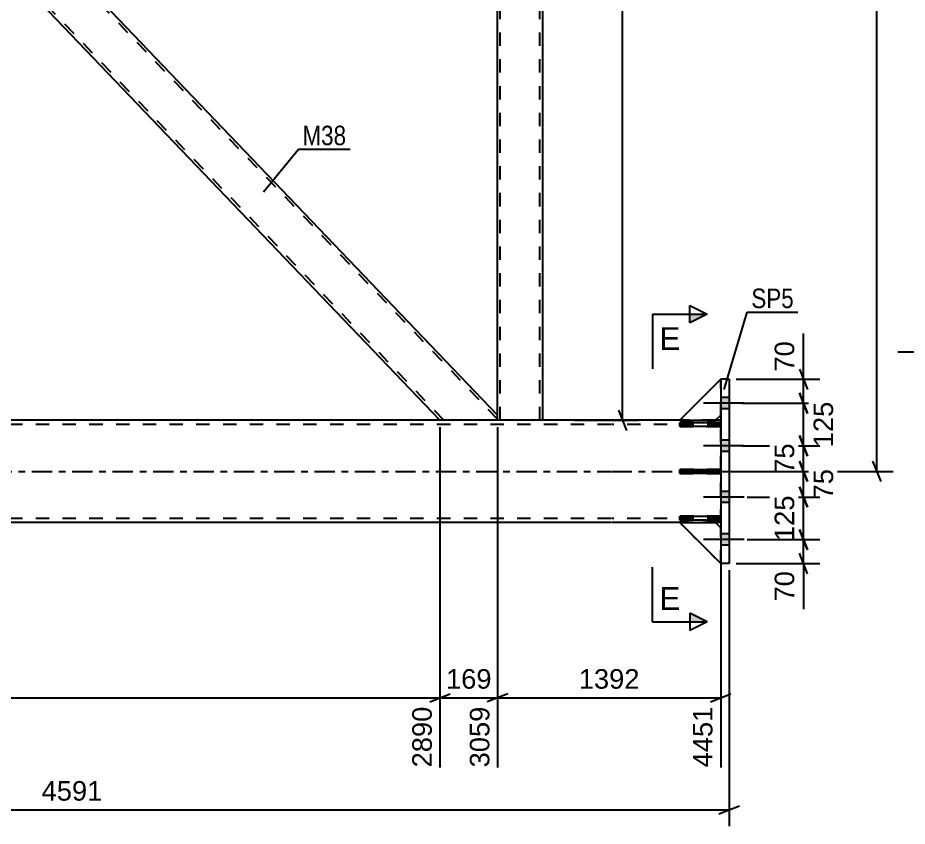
# Model space of a CAD drawing. Header units: millimetres. Extents: x 0 to 841, y 0 to 594.
# Drawn here: x 133.1 to 263.4, y 171.4 to 289.9 of the extents above; entities that cross this region are included whole.
import ezdxf

# ---------------------------------------------------------------- set-up
doc = ezdxf.new("R2010")
doc.units = ezdxf.units.MM
doc.linetypes.add('DXK_LINE_DOT2', pattern=[3.9198, 1.9599, -1.9599])
doc.linetypes.add('DXK_LINE_DOT3', pattern=[5.9187, 2.979, -0.9799, 0.9799, -0.9799])
doc.styles.add('Arial', font='arial.ttf', dxfattribs={"height": 0.2})
doc.styles.add('Arial Narrow', font='ARIALN.TTF', dxfattribs={"height": 0.2})

# ---------------------------------------------------------------- blocks, each defined once
blk = doc.blocks.new('Part-814407374-5486 - 5388')
at = {"color": 7, "linetype": 'DXK_LINE_DOT2'}
for p, q in [((236.1, 223.68), (230.1, 223.68)), ((230.1, 223.68), (230.1, 223.08)), ((230.1, 223.08), (236.1, 223.08)), ((235.35, 223.08), (235.35, 223.68)), ((236.1, 223.08), (236.1, 223.68))]:
    blk.add_line(p, q, dxfattribs=at)
blk = doc.blocks.new('Bolt-814407374-5428 - 5388')
at = {"linetype": 'Continuous'}
for points in [[(236.1, 234.21), (236.1, 232.56), (237.35, 232.56), (237.35, 234.21)], [(236.1, 234.21), (236.1, 232.56), (237.35, 232.56), (237.35, 234.21)], [(236.1, 234.21), (236.1, 232.56), (237.35, 232.56), (237.35, 234.21)], [(236.1, 227.96), (236.1, 226.31), (237.35, 226.31), (237.35, 227.96)], [(236.1, 227.96), (236.1, 226.31), (237.35, 226.31), (237.35, 227.96)], [(236.1, 220.46), (236.1, 218.81), (237.35, 218.81), (237.35, 220.46)], [(236.1, 220.46), (236.1, 218.81), (237.35, 218.81), (237.35, 220.46)], [(236.1, 214.21), (236.1, 212.56), (237.35, 212.56), (237.35, 214.21)], [(236.1, 214.21), (236.1, 212.56), (237.35, 212.56), (237.35, 214.21)], [(236.1, 214.21), (236.1, 212.56), (237.35, 212.56), (237.35, 214.21)]]:
    blk.add_hatch(color=1, dxfattribs=at).paths.add_polyline_path(points)
at = {"color": 1, "linetype": 'Continuous'}
for p, q in [((239.55, 233.38), (233.6, 233.38)), ((239.55, 233.38), (233.6, 233.38)), ((239.55, 233.38), (233.6, 233.38)), ((237.35, 234.21), (236.1, 234.21)), ((237.35, 234.21), (236.1, 234.21)), ((237.35, 234.21), (236.1, 234.21)), ((237.35, 232.56), (236.1, 232.56)), ((237.35, 232.56), (236.1, 232.56)), ((237.35, 232.56), (236.1, 232.56)), ((239.55, 227.13), (233.6, 227.13)), ((239.55, 227.13), (233.6, 227.13)), ((237.35, 227.96), (236.1, 227.96)), ((237.35, 227.96), (236.1, 227.96)), ((237.35, 226.31), (236.1, 226.31)), ((237.35, 226.31), (236.1, 226.31)), ((237.35, 220.46), (236.1, 220.46)), ((237.35, 220.46), (236.1, 220.46)), ((239.55, 219.63), (233.6, 219.63)), ((239.55, 219.63), (233.6, 219.63)), ((237.35, 218.81), (236.1, 218.81)), ((237.35, 218.81), (236.1, 218.81)), ((237.35, 214.21), (236.1, 214.21)), ((237.35, 214.21), (236.1, 214.21)), ((237.35, 214.21), (236.1, 214.21)), ((239.55, 213.38), (233.6, 213.38)), ((239.55, 213.38), (233.6, 213.38)), ((239.55, 213.38), (233.6, 213.38)), ((237.35, 212.56), (236.1, 212.56)), ((237.35, 212.56), (236.1, 212.56)), ((237.35, 212.56), (236.1, 212.56))]:
    blk.add_line(p, q, dxfattribs=at)
blk = doc.blocks.new('Part-814407374-5433 - 5388')
at = {"color": 7, "linetype": 'DXK_LINE_DOT2'}
for p, q in [((236.1, 230.56), (230.1, 230.56)), ((230.1, 230.56), (230.1, 229.96)), ((230.1, 229.96), (236.1, 229.96)), ((235.35, 229.96), (235.35, 230.56)), ((236.1, 229.96), (236.1, 230.56))]:
    blk.add_line(p, q, dxfattribs=at)
blk = doc.blocks.new('Part-814407374-5436 - 5388')
at = {"color": 7, "linetype": 'DXK_LINE_DOT2'}
for p, q in [((230.1, 215.88), (235.35, 215.88)), ((236.1, 209.88), (230.1, 215.88)), ((235.35, 215.88), (236.1, 215.13)), ((236.1, 215.13), (236.1, 209.88))]:
    blk.add_line(p, q, dxfattribs=at)
blk = doc.blocks.new('Part-814407374-5439 - 5388')
at = {"color": 2, "linetype": 'Continuous'}
for p, q in [((230.1, 215.88), (235.35, 215.88)), ((236.1, 209.88), (230.1, 215.88)), ((235.35, 215.88), (236.1, 215.13))]:
    blk.add_line(p, q, dxfattribs=at)
at = {"color": 7, "linetype": 'DXK_LINE_DOT2'}
blk.add_line((236.1, 209.88), (236.1, 215.13), dxfattribs=at)
blk = doc.blocks.new('Part-814407374-5442 - 5388')
at = {"color": 7, "linetype": 'DXK_LINE_DOT2'}
for p, q in [((236.1, 236.88), (230.1, 230.88)), ((236.1, 231.63), (236.1, 236.88)), ((230.1, 230.88), (235.35, 230.88)), ((235.35, 230.88), (236.1, 231.63))]:
    blk.add_line(p, q, dxfattribs=at)
blk = doc.blocks.new('Part-814407374-5445 - 5388')
at = {"color": 2, "linetype": 'Continuous'}
for p, q in [((236.1, 236.88), (230.1, 230.88)), ((230.1, 230.88), (235.35, 230.88)), ((235.35, 230.88), (236.1, 231.63))]:
    blk.add_line(p, q, dxfattribs=at)
at = {"color": 7, "linetype": 'DXK_LINE_DOT2'}
blk.add_line((236.1, 231.63), (236.1, 236.88), dxfattribs=at)
blk = doc.blocks.new('Part-814407374-5513 - 5388')
at = {"color": 2, "linetype": 'Continuous'}
for p, q in [((131, 298.94), (135.01, 303.13)), ((203.4, 231.61), (135.01, 303.13)), ((130.45, 298.36), (131, 298.94)), ((194.96, 230.88), (130.45, 298.36)), ((203.4, 231.27), (203.4, 231.61)), ((203.41, 230.88), (203.4, 231.27))]:
    blk.add_line(p, q, dxfattribs=at)
at = {"color": 7, "linetype": 'DXK_LINE_DOT2'}
for p, q in [((203.4, 231.03), (134.74, 302.84)), ((130.49, 298.4), (131, 298.94)), ((130.72, 298.65), (130.74, 298.67)), ((195.51, 230.88), (130.72, 298.65)), ((203.41, 230.88), (194.96, 230.88)), ((203.4, 230.88), (203.4, 231.03)), ((203.4, 230.89), (203.4, 230.88))]:
    blk.add_line(p, q, dxfattribs=at)
blk = doc.blocks.new('Part-814407374-5457 - 5388')
at = {"color": 2, "linetype": 'Continuous'}
for p, q in [((220, 230.88), (50.45, 230.88)), ((50.45, 223.88), (50.45, 230.88)), ((230.1, 230.88), (220.1, 230.88)), ((236.1, 230.88), (235.35, 230.88)), ((80.22, 215.88), (63.7, 215.88)), ((220, 215.88), (82.68, 215.88)), ((230.1, 215.88), (220.1, 215.88)), ((236.1, 215.88), (235.35, 215.88))]:
    blk.add_line(p, q, dxfattribs=at)
at = {"color": 7, "linetype": 'DXK_LINE_DOT2'}
for p, q in [((235.35, 230.88), (230.1, 230.88)), ((236.1, 215.88), (236.1, 230.88)), ((220, 230.28), (50.45, 230.28)), ((236.1, 230.28), (220.1, 230.28)), ((50.45, 215.88), (50.45, 223.88)), ((220, 216.48), (50.45, 216.48)), ((236.1, 216.48), (220.1, 216.48)), ((63.7, 215.88), (50.45, 215.88)), ((82.68, 215.88), (80.22, 215.88)), ((235.35, 215.88), (230.1, 215.88))]:
    blk.add_line(p, q, dxfattribs=at)
at = {"color": 7, "linetype": 'DXK_LINE_DOT3'}
for p, q in [((40.45, 223.38), (220, 223.38)), ((220.1, 223.38), (246.1, 223.38))]:
    blk.add_line(p, q, dxfattribs=at)
blk = doc.blocks.new('Part-814407374-5474 - 5388')
at = {"color": 2, "linetype": 'Continuous'}
for p, q in [((237.35, 236.88), (236.1, 236.88)), ((236.1, 236.88), (236.1, 209.88)), ((237.35, 236.88), (237.35, 209.88)), ((237.35, 209.88), (236.1, 209.88))]:
    blk.add_line(p, q, dxfattribs=at)
blk = doc.blocks.new('Part-814407374-5477 - 5388')
at = {"color": 2, "linetype": 'Continuous'}
for p, q in [((230.1, 223.68), (236.1, 223.68)), ((230.1, 223.08), (230.1, 223.68)), ((236.1, 223.08), (230.1, 223.08)), ((236.1, 223.68), (236.1, 223.08))]:
    blk.add_line(p, q, dxfattribs=at)
at = {"color": 7, "linetype": 'DXK_LINE_DOT2'}
blk.add_line((235.35, 223.08), (235.35, 223.68), dxfattribs=at)
blk = doc.blocks.new('Part-814407374-5480 - 5388')
at = {"color": 2, "linetype": 'Continuous'}
for p, q in [((230.1, 216.81), (236.1, 216.81)), ((230.1, 216.21), (230.1, 216.81)), ((236.1, 216.81), (236.1, 216.21)), ((236.1, 216.21), (230.1, 216.21))]:
    blk.add_line(p, q, dxfattribs=at)
at = {"color": 7, "linetype": 'DXK_LINE_DOT2'}
blk.add_line((235.35, 216.21), (235.35, 216.81), dxfattribs=at)
blk = doc.blocks.new('Part-814407374-5483 - 5388')
at = {"color": 2, "linetype": 'Continuous'}
for p, q in [((230.1, 230.56), (236.1, 230.56)), ((230.1, 229.96), (230.1, 230.56)), ((236.1, 229.96), (230.1, 229.96)), ((236.1, 230.56), (236.1, 229.96))]:
    blk.add_line(p, q, dxfattribs=at)
at = {"color": 7, "linetype": 'DXK_LINE_DOT2'}
blk.add_line((235.35, 229.96), (235.35, 230.56), dxfattribs=at)
blk = doc.blocks.new('Part-814407374-5489 - 5388')
at = {"color": 7, "linetype": 'DXK_LINE_DOT2'}
for p, q in [((236.1, 216.81), (230.1, 216.81)), ((230.1, 216.81), (230.1, 216.21)), ((235.35, 216.21), (235.35, 216.81)), ((236.1, 216.21), (236.1, 216.81)), ((230.1, 216.21), (236.1, 216.21))]:
    blk.add_line(p, q, dxfattribs=at)
blk = doc.blocks.new('Part-814407374-5507 - 5388')
at = {"color": 2, "linetype": 'Continuous'}
for p, q in [((203.4, 231.61), (203.4, 374.65)), ((210, 375.38), (210, 230.88))]:
    blk.add_line(p, q, dxfattribs=at)
at = {"color": 7, "linetype": 'DXK_LINE_DOT2'}
for p, q in [((203.8, 230.88), (203.8, 375.38)), ((209.6, 230.88), (209.6, 375.38)), ((203.4, 230.88), (203.4, 231.61)), ((210, 230.88), (203.4, 230.88))]:
    blk.add_line(p, q, dxfattribs=at)
blk = doc.blocks.new('StraightDimension-814407374-5994 - 5388')
at = {"color": 7, "linetype": 'Continuous'}
for p, q in [((258.97, 223.38), (258.97, 382.9)), ((258.37, 224.88), (259.57, 221.88)), ((230.6, 223.38), (261.37, 223.38))]:
    blk.add_line(p, q, dxfattribs=at)
blk = doc.blocks.new('StraightDimension-814407374-5983 - 5388')
at = {"color": 7, "linetype": 'Continuous'}
for p, q in [((221.71, 230.88), (221.71, 375.38)), ((221.11, 232.38), (222.31, 229.38)), ((214.65, 230.88), (224.11, 230.88))]:
    blk.add_line(p, q, dxfattribs=at)
blk = doc.blocks.new('StraightDimension-814407374-6004 - 5388')
at = {"color": 7, "linetype": 'Continuous'}
for p, q in [((237.35, 208.88), (237.35, 171.37)), ((44.7, 204.96), (44.7, 171.37)), ((46.2, 174.37), (43.2, 173.17)), ((44.7, 173.77), (237.35, 173.77)), ((235.85, 173.17), (238.85, 174.37))]:
    blk.add_line(p, q, dxfattribs=at)
at = {"color": 0}
blk.add_wipeout([(146.07, 174.52), (146.07, 178.72), (135.97, 178.72), (135.97, 174.52)], dxfattribs=at)
at = {"color": 3, "style": 'Arial'}
blk.add_text('4591', height=2.865, dxfattribs=at).set_placement((136.57, 175.12))
blk = doc.blocks.new('StraightDimension-814407374-13173 - 5388')
at = {"color": 7, "linetype": 'Continuous'}
for p, q in [((203.4, 229.89), (203.4, 179.99)), ((236.1, 214.88), (236.1, 179.99)), ((204.9, 190.78), (201.9, 189.58)), ((234.6, 189.58), (237.6, 190.78)), ((203.4, 190.18), (236.1, 190.18))]:
    blk.add_line(p, q, dxfattribs=at)
at = {"color": 0}
blk.add_wipeout([(224.8, 190.93), (224.8, 195.13), (214.7, 195.13), (214.7, 190.93)], dxfattribs=at)
at = {"color": 3, "style": 'Arial'}
blk.add_text('1392', height=2.865, dxfattribs=at).set_placement((215.3, 191.53))
at = {"color": 0, "linetype": 'Continuous'}
blk.add_wipeout([(235.5, 189.48), (231.3, 189.48), (231.3, 179.39), (235.5, 179.39)], dxfattribs=at)
at = {"color": 3, "linetype": 'Continuous', "style": 'Arial'}
blk.add_text('4451', height=2.865, rotation=90.0002, dxfattribs=at).set_placement((234.9, 179.99))
blk = doc.blocks.new('StraightDimension-814407374-13174 - 5388')
at = {"color": 7, "linetype": 'Continuous'}
for p, q in [((194.96, 229.88), (194.96, 179.99)), ((203.4, 229.89), (203.4, 179.99)), ((193.46, 189.58), (196.46, 190.78)), ((204.9, 190.78), (201.9, 189.58)), ((194.96, 190.18), (203.4, 190.18))]:
    blk.add_line(p, q, dxfattribs=at)
at = {"color": 0}
blk.add_wipeout([(203.11, 190.93), (203.11, 195.13), (195.24, 195.13), (195.24, 190.93)], dxfattribs=at)
at = {"color": 0, "linetype": 'Continuous'}
blk.add_wipeout([(202.8, 189.48), (198.6, 189.48), (198.6, 179.39), (202.8, 179.39)], dxfattribs=at)
at = {"color": 3, "style": 'Arial'}
blk.add_text('169', height=2.865, dxfattribs=at).set_placement((195.84, 191.53))
at = {"color": 3, "linetype": 'Continuous', "style": 'Arial'}
blk.add_text('3059', height=2.865, rotation=90.0002, dxfattribs=at).set_placement((202.2, 179.99))
blk = doc.blocks.new('StraightDimension-814407374-13175 - 5388')
at = {"color": 7, "linetype": 'Continuous'}
for p, q in [((57.5, 230.61), (57.5, 177.71)), ((194.96, 229.88), (194.96, 179.99)), ((59, 190.78), (56, 189.58)), ((193.46, 189.58), (196.46, 190.78)), ((57.5, 190.18), (194.96, 190.18))]:
    blk.add_line(p, q, dxfattribs=at)
at = {"color": 0}
blk.add_wipeout([(131.28, 190.93), (131.28, 195.13), (121.18, 195.13), (121.18, 190.93)], dxfattribs=at)
at = {"color": 3, "style": 'Arial'}
blk.add_text('2749', height=2.865, dxfattribs=at).set_placement((121.78, 191.53))
at = {"color": 0, "linetype": 'Continuous'}
blk.add_wipeout([(194.36, 189.48), (190.16, 189.48), (190.16, 179.39), (194.36, 179.39)], dxfattribs=at)
at = {"color": 3, "linetype": 'Continuous', "style": 'Arial'}
blk.add_text('2890', height=2.865, rotation=90.0002, dxfattribs=at).set_placement((193.76, 179.99))
blk = doc.blocks.new('StraightDimension-814407374-13633 - 5388')
at = {"color": 7, "linetype": 'Continuous'}
for p, q in [((248.23, 236.88), (248.23, 243.58)), ((248.23, 236.88), (248.23, 243.58)), ((247.63, 238.38), (248.83, 235.38)), ((238.35, 236.88), (250.63, 236.88)), ((248.23, 233.38), (248.23, 236.88)), ((248.83, 231.88), (247.63, 234.88)), ((239.27, 233.38), (250.63, 233.38))]:
    blk.add_line(p, q, dxfattribs=at)
at = {"color": 0}
blk.add_wipeout([(247.48, 243.05), (243.28, 243.05), (243.28, 237.41), (247.48, 237.41)], dxfattribs=at)
at = {"color": 3, "style": 'Arial'}
blk.add_text('70', height=2.865, rotation=90.0002, dxfattribs=at).set_placement((246.88, 238.01))
blk = doc.blocks.new('StraightDimension-814407374-13634 - 5388')
at = {"color": 7, "linetype": 'Continuous'}
for p, q in [((247.63, 234.88), (248.83, 231.88)), ((239.27, 233.38), (251.08, 233.38)), ((248.23, 227.13), (248.23, 233.38)), ((248.83, 225.63), (247.63, 228.63)), ((239.27, 227.13), (251.08, 227.13))]:
    blk.add_line(p, q, dxfattribs=at)
at = {"color": 0}
blk.add_wipeout([(253.18, 234.19), (248.98, 234.19), (248.98, 226.32), (253.18, 226.32)], dxfattribs=at)
at = {"color": 3, "style": 'Arial'}
blk.add_text('125', height=2.865, rotation=90.0002, dxfattribs=at).set_placement((252.58, 226.92))
blk = doc.blocks.new('StraightDimension-814407374-13635 - 5388')
at = {"color": 7, "linetype": 'Continuous'}
for p, q in [((247.63, 228.63), (248.83, 225.63)), ((239.27, 227.13), (250.63, 227.13)), ((248.23, 223.38), (248.23, 227.13)), ((248.83, 221.88), (247.63, 224.88)), ((229.97, 223.38), (250.63, 223.38))]:
    blk.add_line(p, q, dxfattribs=at)
at = {"color": 0}
blk.add_wipeout([(247.48, 228.08), (243.28, 228.08), (243.28, 222.43), (247.48, 222.43)], dxfattribs=at)
at = {"color": 3, "style": 'Arial'}
blk.add_text('75', height=2.865, rotation=90.0002, dxfattribs=at).set_placement((246.88, 223.03))
blk = doc.blocks.new('StraightDimension-814407374-13636 - 5388')
at = {"color": 7, "linetype": 'Continuous'}
for p, q in [((247.63, 224.88), (248.83, 221.88)), ((229.97, 223.38), (251.08, 223.38)), ((248.23, 219.63), (248.23, 223.38)), ((248.83, 218.13), (247.63, 221.13)), ((239.96, 219.63), (251.08, 219.63))]:
    blk.add_line(p, q, dxfattribs=at)
at = {"color": 0}
blk.add_wipeout([(253.18, 224.33), (248.98, 224.33), (248.98, 218.68), (253.18, 218.68)], dxfattribs=at)
at = {"color": 3, "style": 'Arial'}
blk.add_text('75', height=2.865, rotation=90.0002, dxfattribs=at).set_placement((252.58, 219.28))
blk = doc.blocks.new('StraightDimension-814407374-13637 - 5388')
at = {"color": 7, "linetype": 'Continuous'}
for p, q in [((247.63, 221.13), (248.83, 218.13)), ((239.96, 219.63), (250.63, 219.63)), ((248.23, 213.38), (248.23, 219.63)), ((248.83, 211.88), (247.63, 214.88)), ((239.96, 213.38), (250.63, 213.38))]:
    blk.add_line(p, q, dxfattribs=at)
at = {"color": 0}
blk.add_wipeout([(247.48, 220.44), (243.28, 220.44), (243.28, 212.57), (247.48, 212.57)], dxfattribs=at)
at = {"color": 3, "style": 'Arial'}
blk.add_text('125', height=2.865, rotation=90.0002, dxfattribs=at).set_placement((246.88, 213.17))
blk = doc.blocks.new('StraightDimension-814407374-13638 - 5388')
at = {"color": 7, "linetype": 'Continuous'}
for p, q in [((247.63, 214.88), (248.83, 211.88)), ((239.96, 213.38), (250.63, 213.38)), ((248.23, 209.88), (248.23, 213.38)), ((248.83, 208.38), (247.63, 211.38)), ((238.35, 209.88), (250.63, 209.88)), ((248.23, 209.88), (248.23, 203.18)), ((248.23, 209.88), (248.23, 203.18))]:
    blk.add_line(p, q, dxfattribs=at)
at = {"color": 0}
blk.add_wipeout([(247.48, 209.36), (243.28, 209.36), (243.28, 203.71), (247.48, 203.71)], dxfattribs=at)
at = {"color": 3, "style": 'Arial'}
blk.add_text('70', height=2.865, rotation=90.0002, dxfattribs=at).set_placement((246.88, 204.31))
blk = doc.blocks.new('Mark-814407374-5509 - 5388')
at = {"color": 0}
blk.add_wipeout([(181.2, 271.2), (181.2, 274.2), (174.81, 274.2), (174.81, 271.2)], dxfattribs=at)
blk.add_wipeout([(181.2, 271.2), (181.2, 274.2), (174.81, 274.2), (174.81, 271.2)], dxfattribs=at)
at = {"color": 30, "linetype": 'Continuous'}
for p, q in [((169.09, 264.38), (174.21, 270.6)), ((174.21, 270.6), (181.8, 270.6))]:
    blk.add_line(p, q, dxfattribs=at)
at = {"color": 3, "style": 'Arial Narrow'}
blk.add_text('M38', height=2.863, dxfattribs=at).set_placement((174.81, 271.2))
blk = doc.blocks.new('Mark-814407374-5470 - 5388')
at = {"color": 0}
blk.add_wipeout([(246.82, 247.32), (246.82, 250.32), (240.6, 250.32), (240.6, 247.32)], dxfattribs=at)
blk.add_wipeout([(246.82, 247.32), (246.82, 250.32), (240.6, 250.32), (240.6, 247.32)], dxfattribs=at)
at = {"color": 30, "linetype": 'Continuous'}
for p, q in [((236.63, 235.37), (240, 246.72)), ((240, 246.72), (247.42, 246.72))]:
    blk.add_line(p, q, dxfattribs=at)
at = {"color": 3, "style": 'Arial Narrow'}
blk.add_text('SP5', height=2.863, dxfattribs=at).set_placement((240.6, 247.32))
blk = doc.blocks.new('SectionMark-814407374-6009 - 5388')
at = {"linetype": 'Continuous'}
for points in [[(23.56, 235.38), (24.81, 235.38), (23.56, 232.88)], [(268.81, 235.38), (270.06, 235.38), (270.06, 232.88)]]:
    blk.add_hatch(color=6, dxfattribs=at).paths.add_polyline_path(points)
at = {"color": 6, "linetype": 'Continuous'}
for p, q in [((23.56, 240.88), (31.56, 240.88)), ((23.56, 240.88), (23.56, 232.88)), ((270.06, 240.88), (262.06, 240.88)), ((270.06, 240.88), (270.06, 232.88)), ((23.56, 232.88), (22.31, 235.38)), ((24.81, 235.38), (22.31, 235.38)), ((23.56, 232.88), (24.81, 235.38)), ((268.81, 235.38), (271.31, 235.38)), ((270.06, 232.88), (268.81, 235.38)), ((271.31, 235.38), (270.06, 232.88))]:
    blk.add_line(p, q, dxfattribs=at)
at = {"color": 0, "linetype": 'Continuous'}
for points in [[(28.42, 236.38), (28.42, 239.88), (25.31, 239.88), (25.31, 236.38)], [(268.31, 236.38), (268.31, 239.88), (265.2, 239.88), (265.2, 236.38)]]:
    blk.add_wipeout(points, dxfattribs=at)
at = {"color": 3, "linetype": 'Continuous', "style": 'Arial'}
for p in [(25.31, 236.38), (265.2, 236.38)]:
    blk.add_text('B', height=3.34, dxfattribs=at).set_placement(p)
blk = doc.blocks.new('SectionMark-814407374-6017 - 5388')
at = {"linetype": 'Continuous'}
for points in [[(231.6, 245.18), (231.6, 246.43), (234.1, 246.43)], [(231.6, 201.33), (231.6, 202.58), (234.1, 201.33)]]:
    blk.add_hatch(color=6, dxfattribs=at).paths.add_polyline_path(points)
at = {"color": 6, "linetype": 'Continuous'}
for p, q in [((231.6, 245.18), (231.6, 247.68)), ((231.6, 247.68), (234.1, 246.43)), ((226.1, 246.43), (226.1, 238.43)), ((226.1, 246.43), (234.1, 246.43)), ((234.1, 246.43), (231.6, 245.18)), ((226.1, 201.33), (226.1, 209.33)), ((234.1, 201.33), (231.6, 202.58)), ((231.6, 202.58), (231.6, 200.08)), ((226.1, 201.33), (234.1, 201.33)), ((234.1, 201.33), (231.6, 200.08))]:
    blk.add_line(p, q, dxfattribs=at)
at = {"color": 0, "linetype": 'Continuous'}
for points in [[(230.21, 241.18), (230.21, 244.68), (227.1, 244.68), (227.1, 241.18)], [(230.21, 203.08), (230.21, 206.58), (227.1, 206.58), (227.1, 203.08)]]:
    blk.add_wipeout(points, dxfattribs=at)
at = {"color": 3, "linetype": 'Continuous', "style": 'Arial'}
for p in [(227.1, 241.18), (227.1, 203.08)]:
    blk.add_text('E', height=3.34, dxfattribs=at).set_placement(p)

msp = doc.modelspace()

# ---------------------------------------------------------------- block references
for name in ['Part-814407374-5507 - 5388', 'Part-814407374-5513 - 5388', 'Part-814407374-5442 - 5388', 'Part-814407374-5445 - 5388', 'Part-814407374-5474 - 5388', 'Bolt-814407374-5428 - 5388', 'Part-814407374-5457 - 5388', 'Part-814407374-5433 - 5388', 'Part-814407374-5483 - 5388', 'Part-814407374-5486 - 5388', 'Part-814407374-5477 - 5388', 'Part-814407374-5480 - 5388', 'Part-814407374-5489 - 5388', 'Part-814407374-5436 - 5388', 'Part-814407374-5439 - 5388', 'StraightDimension-814407374-6004 - 5388']:
    msp.add_blockref(name, (0, 0))

# ---------------------------------------------------------------- next in the draw order: block references
for name in ['StraightDimension-814407374-5994 - 5388', 'StraightDimension-814407374-5983 - 5388', 'Mark-814407374-5509 - 5388']:
    msp.add_blockref(name, (0, 0))

# ---------------------------------------------------------------- next in the draw order: block references
for name in ['StraightDimension-814407374-13633 - 5388', 'StraightDimension-814407374-13173 - 5388']:
    msp.add_blockref(name, (0, 0))

# ---------------------------------------------------------------- next in the draw order: block references
for name in ['StraightDimension-814407374-13634 - 5388', 'StraightDimension-814407374-13174 - 5388']:
    msp.add_blockref(name, (0, 0))

# ---------------------------------------------------------------- next in the draw order: block references
for name in ['Mark-814407374-5470 - 5388', 'StraightDimension-814407374-13175 - 5388', 'StraightDimension-814407374-13635 - 5388']:
    msp.add_blockref(name, (0, 0))

# ---------------------------------------------------------------- next in the draw order: block references
for name in ['SectionMark-814407374-6009 - 5388', 'StraightDimension-814407374-13636 - 5388']:
    msp.add_blockref(name, (0, 0))

# ---------------------------------------------------------------- next in the draw order: block references
for name in ['SectionMark-814407374-6017 - 5388', 'StraightDimension-814407374-13637 - 5388']:
    msp.add_blockref(name, (0, 0))

# ---------------------------------------------------------------- next in the draw order: block references
msp.add_blockref('StraightDimension-814407374-13638 - 5388', (0, 0))

doc.saveas('drawing.dxf')
